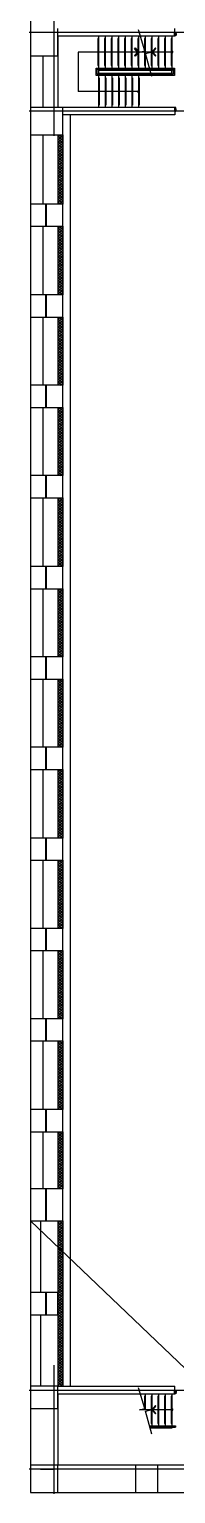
# Model space of a CAD drawing. Header units: millimetres. Extents: x 0 to 356400, y 0 to 68257.
# Drawn here: x 109162 to 109399, y 2700 to 5073 of the extents above; entities that cross this region are included whole.
import ezdxf

# ---------------------------------------------------------------- set-up
doc = ezdxf.new("R2010")
doc.units = ezdxf.units.MM
doc.header["$LTSCALE"] = 75
doc.layers.add('8', color=8, linetype='Continuous')

# ---------------------------------------------------------------- blocks, each defined once
blk = doc.blocks.new('G$C7369CDF7')
at = {"layer": '8'}
for p, q in [((105630, 50), (116630, 11558)), ((57480, 0), (57480, 10300)), ((60680, 10300), (60680, 0)), ((112480, 0), (112480, 10300)), ((115680, 10300), (115680, 0)), ((116630, 5200), (116630, 8550)), ((115530, 7100), (115530, 1150)), ((57630, 5890), (57330, 5890)), ((57490, 5900), (57490, 5880)), ((57620, 5900), (57490, 5900)), ((57620, 5890), (57490, 5890)), ((57620, 5880), (57490, 5880)), ((57510, 5900), (57510, 5880)), ((57600, 5900), (57600, 5880)), ((57620, 5900), (57620, 5880)), ((57630, 1150), (57630, 5890)), ((57630, 5770), (58930, 5770)), ((57630, 5500), (58930, 5500)), ((57730, 5770), (57730, 5740)), ((57730, 5740), (58830, 5740)), ((57730, 5500), (57730, 5470)), ((57730, 5470), (58830, 5470)), ((58280, 5770), (58280, 4960)), ((58830, 5740), (58830, 5770)), ((58830, 5470), (58830, 5500)), ((58930, 5870), (59230, 5870)), ((58930, 2700), (58930, 5870)), ((58980, 5820), (59180, 5820)), ((58980, 2750), (58980, 5820)), ((58980, 5770), (59030, 5770)), ((58980, 5500), (59030, 5500)), ((59130, 5770), (59030, 5770)), ((59030, 5770), (59030, 2800)), ((59130, 2800), (59130, 5770)), ((59180, 5820), (59180, 2750)), ((59230, 5870), (59230, 2700)), ((60530, 5890), (60530, 1150)), ((60530, 5890), (60830, 5890)), ((60540, 5900), (60540, 5880)), ((60540, 5900), (60670, 5900)), ((60540, 5890), (60670, 5890)), ((60540, 5880), (60670, 5880)), ((60560, 5900), (60560, 5880)), ((60650, 5900), (60650, 5880)), ((60670, 5900), (60670, 5880)), ((60830, 5890), (60830, 1350)), ((112330, 1150), (112330, 5890)), ((112630, 5890), (112330, 5890)), ((112490, 5900), (112490, 5880)), ((112620, 5900), (112490, 5900)), ((112620, 5890), (112490, 5890)), ((112620, 5880), (112490, 5880)), ((112510, 5900), (112510, 5880)), ((112600, 5900), (112600, 5880)), ((112620, 5900), (112620, 5880)), ((112630, 1150), (112630, 5890)), ((112630, 5770), (113930, 5770)), ((112630, 5500), (113930, 5500)), ((112730, 5770), (112730, 5740)), ((112730, 5740), (113830, 5740)), ((112730, 5500), (112730, 5470)), ((112730, 5470), (113830, 5470)), ((113280, 5770), (113280, 4960)), ((113830, 5740), (113830, 5770)), ((113830, 5470), (113830, 5500)), ((113930, 4866), (113930, 5920)), ((113930, 5920), (113980, 5920)), ((113980, 4880), (113980, 5920)), ((113980, 5770), (114030, 5770)), ((113980, 5500), (114030, 5500)), ((114030, 5770), (114030, 4894)), ((57630, 5230), (58930, 5230)), ((57630, 4960), (58930, 4960)), ((57730, 5230), (57730, 5200)), ((57730, 5200), (58830, 5200)), ((57730, 4960), (57730, 4930)), ((57730, 4930), (58830, 4930)), ((58134, 5127), (58112, 5102)), ((58112, 5102), (58280, 4960)), ((58280, 5004), (58134, 5127)), ((58426, 5127), (58280, 5004)), ((58280, 4960), (58448, 5102)), ((58334, 4702), (58280, 4919)), ((58280, 4919), (58280, 4461)), ((59273, 4960), (58334, 4702)), ((58448, 5102), (58426, 5127)), ((58830, 5200), (58830, 5230)), ((58830, 4930), (58830, 4960)), ((58980, 5230), (59030, 5230)), ((58980, 4960), (59030, 4960)), ((112630, 5230), (113930, 5230)), ((112630, 4960), (113930, 4960)), ((112730, 5230), (112730, 5200)), ((112730, 5200), (113830, 5200)), ((112730, 4960), (112730, 4930)), ((112730, 4930), (113830, 4930)), ((113134, 5127), (113112, 5102)), ((113112, 5102), (113280, 4960)), ((113280, 5004), (113134, 5127)), ((113426, 5127), (113280, 5004)), ((113280, 4960), (113448, 5102)), ((113334, 4702), (113280, 4919)), ((113280, 4919), (113280, 4461)), ((114273, 4960), (113334, 4702)), ((113448, 5102), (113426, 5127)), ((113830, 5200), (113830, 5230)), ((113830, 4930), (113830, 4960)), ((113980, 5230), (114030, 5230)), ((113980, 4960), (114030, 4960)), ((116630, 5200), (115530, 5200)), ((115530, 5200), (115530, 4300)), ((116630, 4300), (116630, 5200)), ((58227, 4675), (57387, 4418)), ((57630, 4690), (58930, 4690)), ((57630, 4420), (58930, 4420)), ((57730, 4690), (57730, 4660)), ((57730, 4660), (58830, 4660)), ((57730, 4420), (57730, 4390)), ((57730, 4390), (58830, 4390)), ((58112, 4278), (58280, 4420)), ((58134, 4253), (58112, 4278)), ((58280, 4376), (58134, 4253)), ((58280, 4461), (58227, 4675)), ((58280, 4420), (58280, 1975)), ((58280, 4420), (58448, 4278)), ((58426, 4253), (58280, 4376)), ((58448, 4278), (58426, 4253)), ((58830, 4660), (58830, 4690)), ((58830, 4390), (58830, 4420)), ((58980, 4690), (59030, 4690)), ((58980, 4420), (59030, 4420)), ((59130, 4420), (59180, 4420)), ((59230, 4420), (60530, 4420)), ((59330, 4420), (59330, 4450)), ((59330, 4450), (60430, 4450)), ((59330, 4150), (59330, 4180)), ((59330, 4180), (60430, 4180)), ((59880, 4420), (59880, 1975)), ((60430, 4450), (60430, 4420)), ((60430, 4180), (60430, 4150)), ((113227, 4675), (112387, 4418)), ((112630, 4690), (113280, 4690)), ((112730, 4690), (112730, 4660)), ((112730, 4660), (113280, 4660)), ((113280, 4461), (113227, 4675)), ((115530, 4300), (116630, 4300)), ((116630, 1150), (116630, 4300)), ((57630, 4150), (58930, 4150)), ((57630, 3880), (58930, 3880)), ((57630, 3610), (58930, 3610)), ((57730, 4150), (57730, 4120)), ((57730, 4120), (58830, 4120)), ((57730, 3880), (57730, 3850)), ((57730, 3850), (58830, 3850)), ((57730, 3610), (57730, 3580)), ((57730, 3580), (58830, 3580)), ((58830, 4120), (58830, 4150)), ((58830, 3850), (58830, 3880)), ((58830, 3580), (58830, 3610)), ((58980, 4150), (59030, 4150)), ((58980, 3880), (59030, 3880)), ((58980, 3610), (59030, 3610)), ((59130, 4150), (59180, 4150)), ((59130, 3880), (59180, 3880)), ((59130, 3610), (59180, 3610)), ((59230, 4150), (60530, 4150)), ((59230, 3880), (60530, 3880)), ((59230, 3610), (60530, 3610)), ((59330, 3880), (59330, 3910)), ((59330, 3910), (60430, 3910)), ((59330, 3610), (59330, 3640)), ((59330, 3640), (60430, 3640)), ((60430, 3910), (60430, 3880)), ((60430, 3640), (60430, 3610)), ((57630, 3340), (58930, 3340)), ((57630, 3070), (58930, 3070)), ((57730, 3340), (57730, 3310)), ((57730, 3310), (58830, 3310)), ((57730, 3070), (57730, 3040)), ((57730, 3040), (58830, 3040)), ((58830, 3310), (58830, 3340)), ((58830, 3040), (58830, 3070)), ((58980, 3340), (59030, 3340)), ((58980, 3070), (59030, 3070)), ((59130, 3340), (59180, 3340)), ((59130, 3070), (59180, 3070)), ((59230, 3340), (60530, 3340)), ((59230, 3070), (60530, 3070)), ((59330, 3340), (59330, 3370)), ((59330, 3370), (60430, 3370)), ((59330, 3070), (59330, 3100)), ((59330, 3100), (60430, 3100)), ((60430, 3370), (60430, 3340)), ((60430, 3100), (60430, 3070)), ((57630, 2800), (58930, 2800)), ((57730, 2800), (57730, 2770)), ((57730, 2770), (58830, 2770)), ((58830, 2770), (58830, 2800)), ((59230, 2700), (58930, 2700)), ((58980, 2800), (59030, 2800)), ((59180, 2750), (58980, 2750)), ((59030, 2800), (59130, 2800)), ((59130, 2800), (59180, 2800)), ((59230, 2800), (60530, 2800)), ((59330, 2800), (59330, 2830)), ((59330, 2830), (60430, 2830)), ((60430, 2830), (60430, 2800)), ((58280, 1975), (59880, 1975)), ((60530, 1350), (60530, 50)), ((61630, 1350), (60530, 1350)), ((60830, 1650), (112330, 1650)), ((61630, 1350), (64440, 1350)), ((61630, 50), (61630, 1350)), ((65340, 1350), (64440, 1350)), ((64440, 1350), (64440, 50)), ((65340, 1350), (68120, 1350)), ((65340, 50), (65340, 1350)), ((69020, 1350), (68120, 1350)), ((68120, 1350), (68120, 50)), ((69020, 1350), (71780, 1350)), ((69020, 50), (69020, 1350)), ((72680, 1350), (71780, 1350)), ((71780, 1350), (71780, 50)), ((72680, 1350), (75440, 1350)), ((72680, 50), (72680, 1350)), ((76340, 1350), (75440, 1350)), ((75440, 1350), (75440, 50)), ((76340, 1350), (79120, 1350)), ((76340, 50), (76340, 1350)), ((80020, 1350), (79120, 1350)), ((79120, 1350), (79120, 50)), ((80020, 1350), (82780, 1350)), ((80020, 50), (80020, 1350)), ((83680, 1350), (82780, 1350)), ((82780, 1350), (82780, 50)), ((83680, 1350), (86440, 1350)), ((83680, 50), (83680, 1350)), ((87340, 1350), (86440, 1350)), ((86440, 1350), (86440, 50)), ((87340, 1350), (90120, 1350)), ((87340, 50), (87340, 1350)), ((91020, 1350), (90120, 1350)), ((90120, 1350), (90120, 50)), ((91020, 1350), (93780, 1350)), ((91020, 50), (91020, 1350)), ((94680, 1350), (93780, 1350)), ((93780, 1350), (93780, 50)), ((94680, 1350), (97440, 1350)), ((94680, 50), (94680, 1350)), ((98340, 1350), (97440, 1350)), ((97440, 1350), (97440, 50)), ((98340, 1350), (101120, 1350)), ((98340, 50), (98340, 1350)), ((102020, 1350), (101120, 1350)), ((101120, 1350), (101120, 50)), ((102020, 1350), (104330, 1350)), ((102020, 50), (102020, 1350)), ((105630, 1350), (104330, 1350)), ((104330, 1350), (104330, 50)), ((105630, 1350), (112330, 1350)), ((105630, 50), (105630, 1350)), ((61680, 1000), (56480, 1000)), ((58430, 1150), (57330, 1150)), ((57630, 1150), (60530, 1150)), ((58430, 50), (58430, 1150)), ((61630, 1150), (64440, 1150)), ((64440, 700), (64440, 650)), ((65340, 700), (64440, 700)), ((64440, 650), (65340, 650)), ((65340, 1150), (68120, 1150)), ((65340, 650), (65340, 700)), ((68120, 700), (68120, 650)), ((69020, 700), (68120, 700)), ((68120, 650), (69020, 650)), ((69020, 1150), (71780, 1150)), ((69020, 650), (69020, 700)), ((71780, 700), (71780, 650)), ((72680, 700), (71780, 700)), ((71780, 650), (72680, 650)), ((72680, 1150), (75440, 1150)), ((72680, 650), (72680, 700)), ((75440, 700), (75440, 650)), ((76340, 700), (75440, 700)), ((75440, 650), (76340, 650)), ((76340, 1150), (79120, 1150)), ((76340, 650), (76340, 700)), ((79120, 700), (79120, 650)), ((80020, 700), (79120, 700)), ((79120, 650), (80020, 650)), ((80020, 1150), (82780, 1150)), ((80020, 650), (80020, 700)), ((82780, 700), (82780, 650)), ((83680, 700), (82780, 700)), ((82780, 650), (83680, 650)), ((83680, 1150), (86440, 1150)), ((83680, 650), (83680, 700)), ((86440, 700), (86440, 650)), ((87340, 700), (86440, 700)), ((86440, 650), (87340, 650)), ((87340, 1150), (90120, 1150)), ((87340, 650), (87340, 700)), ((90120, 700), (90120, 650)), ((91020, 700), (90120, 700)), ((90120, 650), (91020, 650)), ((91020, 1150), (93780, 1150)), ((91020, 650), (91020, 700)), ((93780, 700), (93780, 650)), ((94680, 700), (93780, 700)), ((93780, 650), (94680, 650)), ((94680, 1150), (97440, 1150)), ((94680, 650), (94680, 700)), ((97440, 700), (97440, 650)), ((98340, 700), (97440, 700)), ((97440, 650), (98340, 650)), ((98340, 1150), (101120, 1150)), ((98340, 650), (98340, 700)), ((101120, 700), (101120, 650)), ((102020, 700), (101120, 700)), ((101120, 650), (102020, 650)), ((102020, 1150), (104330, 1150)), ((102020, 650), (102020, 700)), ((104330, 700), (104330, 650)), ((105630, 700), (104330, 700)), ((104330, 650), (105630, 650)), ((105630, 1150), (112330, 1150)), ((105630, 650), (105630, 700)), ((109430, 1150), (108530, 1150)), ((108530, 1150), (108530, 50)), ((108530, 700), (108530, 650)), ((109430, 700), (108530, 700)), ((108530, 650), (109430, 650)), ((109430, 50), (109430, 1150)), ((109430, 650), (109430, 700)), ((116680, 1000), (111480, 1000)), ((113230, 1150), (112330, 1150)), ((112330, 1150), (112330, 50)), ((112480, 450), (112480, 1000)), ((112630, 1150), (115530, 1150)), ((113230, 50), (113230, 1150)), ((116630, 1150), (115530, 1150)), ((115530, 1150), (115530, 50)), ((115680, 450), (115680, 1000)), ((116630, 50), (116630, 1150)), ((16830, 50), (105630, 50)), ((57330, 50), (58430, 50)), ((58430, 550), (60530, 550)), ((58430, 50), (60530, 50)), ((60530, 50), (61630, 50)), ((61630, 550), (64440, 550)), ((61630, 50), (64440, 50)), ((64440, 50), (65340, 50)), ((65340, 550), (68120, 550)), ((65340, 50), (68120, 50)), ((68120, 50), (69020, 50)), ((69020, 550), (71780, 550)), ((69020, 50), (71780, 50)), ((71780, 50), (72680, 50)), ((72680, 550), (75440, 550)), ((72680, 50), (75440, 50)), ((75440, 50), (76340, 50)), ((76340, 550), (79120, 550)), ((76340, 50), (79120, 50)), ((79120, 50), (80020, 50)), ((80020, 550), (82780, 550)), ((80020, 50), (82780, 50)), ((82780, 50), (83680, 50)), ((83680, 550), (86440, 550)), ((83680, 50), (86440, 50)), ((86440, 50), (87340, 50)), ((87340, 550), (90120, 550)), ((87340, 50), (90120, 50)), ((90120, 50), (91020, 50)), ((91020, 550), (93780, 550)), ((91020, 50), (93780, 50)), ((93780, 50), (94680, 50)), ((94680, 550), (97440, 550)), ((94680, 50), (97440, 50)), ((97440, 50), (98340, 50)), ((98340, 550), (101120, 550)), ((98340, 50), (101120, 50)), ((101120, 50), (102020, 50)), ((102020, 550), (104330, 550)), ((102020, 50), (104330, 50)), ((104330, 50), (105630, 50)), ((105630, 450), (108530, 450)), ((105630, 50), (108530, 50)), ((108530, 50), (109430, 50)), ((109430, 450), (112330, 450)), ((109430, 50), (112330, 50)), ((112330, 50), (113230, 50)), ((113230, 50), (115530, 50)), ((115530, 50), (116630, 50))]:
    blk.add_line(p, q, dxfattribs=at)
at = {"layer": '8', "transparency": 33554687}
for p, q in [((61630, 1314), (61666, 1350)), ((61630, 1208), (61772, 1350)), ((61740, 1150), (61630, 1260)), ((61846, 1150), (61646, 1350)), ((61678, 1150), (61878, 1350)), ((61952, 1150), (61752, 1350)), ((61784, 1150), (61984, 1350)), ((62058, 1150), (61858, 1350)), ((61890, 1150), (62090, 1350)), ((62164, 1150), (61964, 1350)), ((61996, 1150), (62196, 1350)), ((62271, 1150), (62071, 1350)), ((62102, 1150), (62302, 1350)), ((62377, 1150), (62177, 1350)), ((62209, 1150), (62409, 1350)), ((62483, 1150), (62283, 1350)), ((62315, 1150), (62515, 1350)), ((62589, 1150), (62389, 1350)), ((62421, 1150), (62621, 1350)), ((62695, 1150), (62495, 1350)), ((62527, 1150), (62727, 1350)), ((62801, 1150), (62601, 1350)), ((62633, 1150), (62833, 1350)), ((62907, 1150), (62707, 1350)), ((62739, 1150), (62939, 1350)), ((63013, 1150), (62813, 1350)), ((62845, 1150), (63045, 1350)), ((63119, 1150), (62919, 1350)), ((62951, 1150), (63151, 1350)), ((63225, 1150), (63025, 1350)), ((63057, 1150), (63257, 1350)), ((63331, 1150), (63131, 1350)), ((63163, 1150), (63363, 1350)), ((63437, 1150), (63237, 1350)), ((63269, 1150), (63469, 1350)), ((63543, 1150), (63343, 1350)), ((63375, 1150), (63575, 1350)), ((63649, 1150), (63449, 1350)), ((63481, 1150), (63681, 1350)), ((63755, 1150), (63555, 1350)), ((63587, 1150), (63787, 1350)), ((63862, 1150), (63662, 1350)), ((63693, 1150), (63893, 1350)), ((63968, 1150), (63768, 1350)), ((63800, 1150), (64000, 1350)), ((64074, 1150), (63874, 1350)), ((63906, 1150), (64106, 1350)), ((64180, 1150), (63980, 1350)), ((64012, 1150), (64212, 1350)), ((64286, 1150), (64086, 1350)), ((64118, 1150), (64318, 1350)), ((64392, 1150), (64192, 1350)), ((64224, 1150), (64424, 1350)), ((64440, 1208), (64298, 1350)), ((64330, 1150), (64440, 1260)), ((64440, 1314), (64404, 1350)), ((65340, 1314), (65376, 1350)), ((65340, 1208), (65482, 1350)), ((65450, 1150), (65340, 1260)), ((65556, 1150), (65356, 1350)), ((65388, 1150), (65588, 1350)), ((65662, 1150), (65462, 1350)), ((65494, 1150), (65694, 1350)), ((65768, 1150), (65568, 1350)), ((65600, 1150), (65800, 1350)), ((65874, 1150), (65674, 1350)), ((65706, 1150), (65906, 1350)), ((65981, 1150), (65781, 1350)), ((65812, 1150), (66012, 1350)), ((66087, 1150), (65887, 1350)), ((65919, 1150), (66119, 1350)), ((66193, 1150), (65993, 1350)), ((66025, 1150), (66225, 1350)), ((66299, 1150), (66099, 1350)), ((66131, 1150), (66331, 1350)), ((66405, 1150), (66205, 1350)), ((66237, 1150), (66437, 1350)), ((66511, 1150), (66311, 1350)), ((66343, 1150), (66543, 1350)), ((66617, 1150), (66417, 1350)), ((66449, 1150), (66649, 1350)), ((66723, 1150), (66523, 1350)), ((66555, 1150), (66755, 1350)), ((66829, 1150), (66629, 1350)), ((66661, 1150), (66861, 1350)), ((66935, 1150), (66735, 1350)), ((66767, 1150), (66967, 1350)), ((67041, 1150), (66841, 1350)), ((66873, 1150), (67073, 1350)), ((67147, 1150), (66947, 1350)), ((66979, 1150), (67179, 1350)), ((67253, 1150), (67053, 1350)), ((67085, 1150), (67285, 1350)), ((67359, 1150), (67159, 1350)), ((67191, 1150), (67391, 1350)), ((67465, 1150), (67265, 1350)), ((67297, 1150), (67497, 1350)), ((67572, 1150), (67372, 1350)), ((67403, 1150), (67603, 1350)), ((67678, 1150), (67478, 1350)), ((67510, 1150), (67710, 1350)), ((67784, 1150), (67584, 1350)), ((67616, 1150), (67816, 1350)), ((67890, 1150), (67690, 1350)), ((67722, 1150), (67922, 1350)), ((67996, 1150), (67796, 1350)), ((67828, 1150), (68028, 1350)), ((68102, 1150), (67902, 1350)), ((67934, 1150), (68120, 1337)), ((68120, 1238), (68008, 1350)), ((68040, 1150), (68120, 1230)), ((68120, 1344), (68114, 1350)), ((69020, 1314), (69056, 1350)), ((69020, 1208), (69162, 1350)), ((69130, 1150), (69020, 1260)), ((69236, 1150), (69036, 1350)), ((69068, 1150), (69268, 1350)), ((69342, 1150), (69142, 1350)), ((69174, 1150), (69374, 1350)), ((69448, 1150), (69248, 1350)), ((69280, 1150), (69480, 1350)), ((69554, 1150), (69354, 1350)), ((69386, 1150), (69586, 1350)), ((69661, 1150), (69461, 1350)), ((69492, 1150), (69692, 1350)), ((69767, 1150), (69567, 1350)), ((69599, 1150), (69799, 1350)), ((69873, 1150), (69673, 1350)), ((69705, 1150), (69905, 1350)), ((69979, 1150), (69779, 1350)), ((69811, 1150), (70011, 1350)), ((70085, 1150), (69885, 1350)), ((69917, 1150), (70117, 1350)), ((70191, 1150), (69991, 1350)), ((70023, 1150), (70223, 1350)), ((70297, 1150), (70097, 1350)), ((70129, 1150), (70329, 1350)), ((70403, 1150), (70203, 1350)), ((70235, 1150), (70435, 1350)), ((70509, 1150), (70309, 1350)), ((70341, 1150), (70541, 1350)), ((70615, 1150), (70415, 1350)), ((70447, 1150), (70647, 1350)), ((70721, 1150), (70521, 1350)), ((70553, 1150), (70753, 1350)), ((70827, 1150), (70627, 1350)), ((70659, 1150), (70859, 1350)), ((70933, 1150), (70733, 1350)), ((70765, 1150), (70965, 1350)), ((71039, 1150), (70839, 1350)), ((70871, 1150), (71071, 1350)), ((71145, 1150), (70945, 1350)), ((70977, 1150), (71177, 1350)), ((71252, 1150), (71052, 1350)), ((71083, 1150), (71283, 1350)), ((71358, 1150), (71158, 1350)), ((71190, 1150), (71390, 1350)), ((71464, 1150), (71264, 1350)), ((71296, 1150), (71496, 1350)), ((71570, 1150), (71370, 1350)), ((71402, 1150), (71602, 1350)), ((71676, 1150), (71476, 1350)), ((71508, 1150), (71708, 1350)), ((71780, 1152), (71582, 1350)), ((71614, 1150), (71780, 1317)), ((71780, 1258), (71688, 1350)), ((71720, 1150), (71780, 1210)), ((72680, 1314), (72716, 1350)), ((72680, 1208), (72822, 1350)), ((72790, 1150), (72680, 1260)), ((72896, 1150), (72696, 1350)), ((72728, 1150), (72928, 1350)), ((73002, 1150), (72802, 1350)), ((72834, 1150), (73034, 1350)), ((73108, 1150), (72908, 1350)), ((72940, 1150), (73140, 1350)), ((73214, 1150), (73014, 1350)), ((73046, 1150), (73246, 1350)), ((73321, 1150), (73121, 1350)), ((73152, 1150), (73352, 1350)), ((73427, 1150), (73227, 1350)), ((73259, 1150), (73459, 1350)), ((73533, 1150), (73333, 1350)), ((73365, 1150), (73565, 1350)), ((73639, 1150), (73439, 1350)), ((73471, 1150), (73671, 1350)), ((73745, 1150), (73545, 1350)), ((73577, 1150), (73777, 1350)), ((73851, 1150), (73651, 1350)), ((73683, 1150), (73883, 1350)), ((73957, 1150), (73757, 1350)), ((73789, 1150), (73989, 1350)), ((74063, 1150), (73863, 1350)), ((73895, 1150), (74095, 1350)), ((74169, 1150), (73969, 1350)), ((74001, 1150), (74201, 1350)), ((74275, 1150), (74075, 1350)), ((74107, 1150), (74307, 1350)), ((74381, 1150), (74181, 1350)), ((74213, 1150), (74413, 1350)), ((74487, 1150), (74287, 1350)), ((74319, 1150), (74519, 1350)), ((74593, 1150), (74393, 1350)), ((74425, 1150), (74625, 1350)), ((74699, 1150), (74499, 1350)), ((74531, 1150), (74731, 1350)), ((74805, 1150), (74605, 1350)), ((74637, 1150), (74837, 1350)), ((74912, 1150), (74712, 1350)), ((74743, 1150), (74943, 1350)), ((75018, 1150), (74818, 1350)), ((74850, 1150), (75050, 1350)), ((75124, 1150), (74924, 1350)), ((74956, 1150), (75156, 1350)), ((75230, 1150), (75030, 1350)), ((75062, 1150), (75262, 1350)), ((75336, 1150), (75136, 1350)), ((75168, 1150), (75368, 1350)), ((75440, 1152), (75242, 1350)), ((75274, 1150), (75440, 1317)), ((75440, 1258), (75348, 1350)), ((75380, 1150), (75440, 1210)), ((76340, 1314), (76376, 1350)), ((76340, 1208), (76482, 1350)), ((76450, 1150), (76340, 1260)), ((76556, 1150), (76356, 1350)), ((76388, 1150), (76588, 1350)), ((76662, 1150), (76462, 1350)), ((76494, 1150), (76694, 1350)), ((76768, 1150), (76568, 1350)), ((76600, 1150), (76800, 1350)), ((76874, 1150), (76674, 1350)), ((76706, 1150), (76906, 1350)), ((76981, 1150), (76781, 1350)), ((76812, 1150), (77012, 1350)), ((77087, 1150), (76887, 1350)), ((76919, 1150), (77119, 1350)), ((77193, 1150), (76993, 1350)), ((77025, 1150), (77225, 1350)), ((77299, 1150), (77099, 1350)), ((77131, 1150), (77331, 1350)), ((77405, 1150), (77205, 1350)), ((77237, 1150), (77437, 1350)), ((77511, 1150), (77311, 1350)), ((77343, 1150), (77543, 1350)), ((77617, 1150), (77417, 1350)), ((77449, 1150), (77649, 1350)), ((77723, 1150), (77523, 1350)), ((77555, 1150), (77755, 1350)), ((77829, 1150), (77629, 1350)), ((77661, 1150), (77861, 1350)), ((77935, 1150), (77735, 1350)), ((77767, 1150), (77967, 1350)), ((78041, 1150), (77841, 1350)), ((77873, 1150), (78073, 1350)), ((78147, 1150), (77947, 1350)), ((77979, 1150), (78179, 1350)), ((78253, 1150), (78053, 1350)), ((78085, 1150), (78285, 1350)), ((78359, 1150), (78159, 1350)), ((78191, 1150), (78391, 1350)), ((78465, 1150), (78265, 1350)), ((78297, 1150), (78497, 1350)), ((78572, 1150), (78372, 1350)), ((78403, 1150), (78603, 1350)), ((78678, 1150), (78478, 1350)), ((78510, 1150), (78710, 1350)), ((78784, 1150), (78584, 1350)), ((78616, 1150), (78816, 1350)), ((78890, 1150), (78690, 1350)), ((78722, 1150), (78922, 1350)), ((78996, 1150), (78796, 1350)), ((78828, 1150), (79028, 1350)), ((79102, 1150), (78902, 1350)), ((78934, 1150), (79120, 1337)), ((79120, 1238), (79008, 1350)), ((79040, 1150), (79120, 1230)), ((79120, 1344), (79114, 1350)), ((80020, 1314), (80056, 1350)), ((80020, 1208), (80162, 1350)), ((80130, 1150), (80020, 1260)), ((80236, 1150), (80036, 1350)), ((80068, 1150), (80268, 1350)), ((80342, 1150), (80142, 1350)), ((80174, 1150), (80374, 1350)), ((80448, 1150), (80248, 1350)), ((80280, 1150), (80480, 1350)), ((80554, 1150), (80354, 1350)), ((80386, 1150), (80586, 1350)), ((80661, 1150), (80461, 1350)), ((80492, 1150), (80692, 1350)), ((80767, 1150), (80567, 1350)), ((80599, 1150), (80799, 1350)), ((80873, 1150), (80673, 1350)), ((80705, 1150), (80905, 1350)), ((80979, 1150), (80779, 1350)), ((80811, 1150), (81011, 1350)), ((81085, 1150), (80885, 1350)), ((80917, 1150), (81117, 1350)), ((81191, 1150), (80991, 1350)), ((81023, 1150), (81223, 1350)), ((81297, 1150), (81097, 1350)), ((81129, 1150), (81329, 1350)), ((81403, 1150), (81203, 1350)), ((81235, 1150), (81435, 1350)), ((81509, 1150), (81309, 1350)), ((81341, 1150), (81541, 1350)), ((81615, 1150), (81415, 1350)), ((81447, 1150), (81647, 1350)), ((81721, 1150), (81521, 1350)), ((81553, 1150), (81753, 1350)), ((81827, 1150), (81627, 1350)), ((81659, 1150), (81859, 1350)), ((81933, 1150), (81733, 1350)), ((81765, 1150), (81965, 1350)), ((82039, 1150), (81839, 1350)), ((81871, 1150), (82071, 1350)), ((82145, 1150), (81945, 1350)), ((81977, 1150), (82177, 1350)), ((82252, 1150), (82052, 1350)), ((82083, 1150), (82283, 1350)), ((82358, 1150), (82158, 1350)), ((82190, 1150), (82390, 1350)), ((82464, 1150), (82264, 1350)), ((82296, 1150), (82496, 1350)), ((82570, 1150), (82370, 1350)), ((82402, 1150), (82602, 1350)), ((82676, 1150), (82476, 1350)), ((82508, 1150), (82708, 1350)), ((82780, 1152), (82582, 1350)), ((82614, 1150), (82780, 1317)), ((82780, 1258), (82688, 1350)), ((82720, 1150), (82780, 1210)), ((83680, 1314), (83716, 1350)), ((83680, 1208), (83822, 1350)), ((83790, 1150), (83680, 1260)), ((83896, 1150), (83696, 1350)), ((83728, 1150), (83928, 1350)), ((84002, 1150), (83802, 1350)), ((83834, 1150), (84034, 1350)), ((84108, 1150), (83908, 1350)), ((83940, 1150), (84140, 1350)), ((84214, 1150), (84014, 1350)), ((84046, 1150), (84246, 1350)), ((84321, 1150), (84121, 1350)), ((84152, 1150), (84352, 1350)), ((84427, 1150), (84227, 1350)), ((84259, 1150), (84459, 1350)), ((84533, 1150), (84333, 1350)), ((84365, 1150), (84565, 1350)), ((84639, 1150), (84439, 1350)), ((84471, 1150), (84671, 1350)), ((84745, 1150), (84545, 1350)), ((84577, 1150), (84777, 1350)), ((84851, 1150), (84651, 1350)), ((84683, 1150), (84883, 1350)), ((84957, 1150), (84757, 1350)), ((84789, 1150), (84989, 1350)), ((85063, 1150), (84863, 1350)), ((84895, 1150), (85095, 1350)), ((85169, 1150), (84969, 1350)), ((85001, 1150), (85201, 1350)), ((85275, 1150), (85075, 1350)), ((85107, 1150), (85307, 1350)), ((85381, 1150), (85181, 1350)), ((85213, 1150), (85413, 1350)), ((85487, 1150), (85287, 1350)), ((85319, 1150), (85519, 1350)), ((85593, 1150), (85393, 1350)), ((85425, 1150), (85625, 1350)), ((85699, 1150), (85499, 1350)), ((85531, 1150), (85731, 1350)), ((85805, 1150), (85605, 1350)), ((85637, 1150), (85837, 1350)), ((85912, 1150), (85712, 1350)), ((85743, 1150), (85943, 1350)), ((86018, 1150), (85818, 1350)), ((85850, 1150), (86050, 1350)), ((86124, 1150), (85924, 1350)), ((85956, 1150), (86156, 1350)), ((86230, 1150), (86030, 1350)), ((86062, 1150), (86262, 1350)), ((86336, 1150), (86136, 1350)), ((86168, 1150), (86368, 1350)), ((86440, 1152), (86242, 1350)), ((86274, 1150), (86440, 1317)), ((86440, 1258), (86348, 1350)), ((86380, 1150), (86440, 1210)), ((87340, 1314), (87376, 1350)), ((87340, 1208), (87482, 1350)), ((87450, 1150), (87340, 1260)), ((87556, 1150), (87356, 1350)), ((87388, 1150), (87588, 1350)), ((87662, 1150), (87462, 1350)), ((87494, 1150), (87694, 1350)), ((87768, 1150), (87568, 1350)), ((87600, 1150), (87800, 1350)), ((87874, 1150), (87674, 1350)), ((87706, 1150), (87906, 1350)), ((87981, 1150), (87781, 1350)), ((87812, 1150), (88012, 1350)), ((88087, 1150), (87887, 1350)), ((87919, 1150), (88119, 1350)), ((88193, 1150), (87993, 1350)), ((88025, 1150), (88225, 1350)), ((88299, 1150), (88099, 1350)), ((88131, 1150), (88331, 1350)), ((88405, 1150), (88205, 1350)), ((88237, 1150), (88437, 1350)), ((88511, 1150), (88311, 1350)), ((88343, 1150), (88543, 1350)), ((88617, 1150), (88417, 1350)), ((88449, 1150), (88649, 1350)), ((88723, 1150), (88523, 1350)), ((88555, 1150), (88755, 1350)), ((88829, 1150), (88629, 1350)), ((88661, 1150), (88861, 1350)), ((88935, 1150), (88735, 1350)), ((88767, 1150), (88967, 1350)), ((89041, 1150), (88841, 1350)), ((88873, 1150), (89073, 1350)), ((89147, 1150), (88947, 1350)), ((88979, 1150), (89179, 1350)), ((89253, 1150), (89053, 1350)), ((89085, 1150), (89285, 1350)), ((89359, 1150), (89159, 1350)), ((89191, 1150), (89391, 1350)), ((89465, 1150), (89265, 1350)), ((89297, 1150), (89497, 1350)), ((89572, 1150), (89372, 1350)), ((89403, 1150), (89603, 1350)), ((89678, 1150), (89478, 1350)), ((89510, 1150), (89710, 1350)), ((89784, 1150), (89584, 1350)), ((89616, 1150), (89816, 1350)), ((89890, 1150), (89690, 1350)), ((89722, 1150), (89922, 1350)), ((89996, 1150), (89796, 1350)), ((89828, 1150), (90028, 1350)), ((90102, 1150), (89902, 1350)), ((89934, 1150), (90120, 1337)), ((90120, 1238), (90008, 1350)), ((90040, 1150), (90120, 1230)), ((90120, 1344), (90114, 1350)), ((91020, 1314), (91056, 1350)), ((91020, 1208), (91162, 1350)), ((91130, 1150), (91020, 1260)), ((91236, 1150), (91036, 1350)), ((91068, 1150), (91268, 1350)), ((91342, 1150), (91142, 1350)), ((91174, 1150), (91374, 1350)), ((91448, 1150), (91248, 1350)), ((91280, 1150), (91480, 1350)), ((91554, 1150), (91354, 1350)), ((91386, 1150), (91586, 1350)), ((91661, 1150), (91461, 1350)), ((91492, 1150), (91692, 1350)), ((91767, 1150), (91567, 1350)), ((91599, 1150), (91799, 1350)), ((91873, 1150), (91673, 1350)), ((91705, 1150), (91905, 1350)), ((91979, 1150), (91779, 1350)), ((91811, 1150), (92011, 1350)), ((92085, 1150), (91885, 1350)), ((91917, 1150), (92117, 1350)), ((92191, 1150), (91991, 1350)), ((92023, 1150), (92223, 1350)), ((92297, 1150), (92097, 1350)), ((92129, 1150), (92329, 1350)), ((92403, 1150), (92203, 1350)), ((92235, 1150), (92435, 1350)), ((92509, 1150), (92309, 1350)), ((92341, 1150), (92541, 1350)), ((92615, 1150), (92415, 1350)), ((92447, 1150), (92647, 1350)), ((92721, 1150), (92521, 1350)), ((92553, 1150), (92753, 1350)), ((92827, 1150), (92627, 1350)), ((92659, 1150), (92859, 1350)), ((92933, 1150), (92733, 1350)), ((92765, 1150), (92965, 1350)), ((93039, 1150), (92839, 1350)), ((92871, 1150), (93071, 1350)), ((93145, 1150), (92945, 1350)), ((92977, 1150), (93177, 1350)), ((93252, 1150), (93052, 1350)), ((93083, 1150), (93283, 1350)), ((93358, 1150), (93158, 1350)), ((93190, 1150), (93390, 1350)), ((93464, 1150), (93264, 1350)), ((93296, 1150), (93496, 1350)), ((93570, 1150), (93370, 1350)), ((93402, 1150), (93602, 1350)), ((93676, 1150), (93476, 1350)), ((93508, 1150), (93708, 1350)), ((93780, 1152), (93582, 1350)), ((93614, 1150), (93780, 1317)), ((93780, 1258), (93688, 1350)), ((93720, 1150), (93780, 1210)), ((94680, 1314), (94716, 1350)), ((94680, 1208), (94822, 1350)), ((94790, 1150), (94680, 1260)), ((94896, 1150), (94696, 1350)), ((94728, 1150), (94928, 1350)), ((95002, 1150), (94802, 1350)), ((94834, 1150), (95034, 1350)), ((95108, 1150), (94908, 1350)), ((94940, 1150), (95140, 1350)), ((95214, 1150), (95014, 1350)), ((95046, 1150), (95246, 1350)), ((95321, 1150), (95121, 1350)), ((95152, 1150), (95352, 1350)), ((95427, 1150), (95227, 1350)), ((95259, 1150), (95459, 1350)), ((95533, 1150), (95333, 1350)), ((95365, 1150), (95565, 1350)), ((95639, 1150), (95439, 1350)), ((95471, 1150), (95671, 1350)), ((95745, 1150), (95545, 1350)), ((95577, 1150), (95777, 1350)), ((95851, 1150), (95651, 1350)), ((95683, 1150), (95883, 1350)), ((95957, 1150), (95757, 1350)), ((95789, 1150), (95989, 1350)), ((96063, 1150), (95863, 1350)), ((95895, 1150), (96095, 1350)), ((96169, 1150), (95969, 1350)), ((96001, 1150), (96201, 1350)), ((96275, 1150), (96075, 1350)), ((96107, 1150), (96307, 1350)), ((96381, 1150), (96181, 1350)), ((96213, 1150), (96413, 1350)), ((96487, 1150), (96287, 1350)), ((96319, 1150), (96519, 1350)), ((96593, 1150), (96393, 1350)), ((96425, 1150), (96625, 1350)), ((96699, 1150), (96499, 1350)), ((96531, 1150), (96731, 1350)), ((96805, 1150), (96605, 1350)), ((96637, 1150), (96837, 1350)), ((96912, 1150), (96712, 1350)), ((96743, 1150), (96943, 1350)), ((97018, 1150), (96818, 1350)), ((96850, 1150), (97050, 1350)), ((97124, 1150), (96924, 1350)), ((96956, 1150), (97156, 1350)), ((97230, 1150), (97030, 1350)), ((97062, 1150), (97262, 1350)), ((97336, 1150), (97136, 1350)), ((97168, 1150), (97368, 1350)), ((97440, 1152), (97242, 1350)), ((97274, 1150), (97440, 1317)), ((97440, 1258), (97348, 1350)), ((97380, 1150), (97440, 1210)), ((98340, 1314), (98376, 1350)), ((98340, 1208), (98482, 1350)), ((98450, 1150), (98340, 1260)), ((98556, 1150), (98356, 1350)), ((98388, 1150), (98588, 1350)), ((98662, 1150), (98462, 1350)), ((98494, 1150), (98694, 1350)), ((98768, 1150), (98568, 1350)), ((98600, 1150), (98800, 1350)), ((98874, 1150), (98674, 1350)), ((98706, 1150), (98906, 1350)), ((98981, 1150), (98781, 1350)), ((98812, 1150), (99012, 1350)), ((99087, 1150), (98887, 1350)), ((98919, 1150), (99119, 1350)), ((99193, 1150), (98993, 1350)), ((99025, 1150), (99225, 1350)), ((99299, 1150), (99099, 1350)), ((99131, 1150), (99331, 1350)), ((99405, 1150), (99205, 1350)), ((99237, 1150), (99437, 1350)), ((99511, 1150), (99311, 1350)), ((99343, 1150), (99543, 1350)), ((99617, 1150), (99417, 1350)), ((99449, 1150), (99649, 1350)), ((99723, 1150), (99523, 1350)), ((99555, 1150), (99755, 1350)), ((99829, 1150), (99629, 1350)), ((99661, 1150), (99861, 1350)), ((99935, 1150), (99735, 1350)), ((99767, 1150), (99967, 1350)), ((100041, 1150), (99841, 1350)), ((99873, 1150), (100073, 1350)), ((100147, 1150), (99947, 1350)), ((99979, 1150), (100179, 1350)), ((100253, 1150), (100053, 1350)), ((100085, 1150), (100285, 1350)), ((100359, 1150), (100159, 1350)), ((100191, 1150), (100391, 1350)), ((100465, 1150), (100265, 1350)), ((100297, 1150), (100497, 1350)), ((100572, 1150), (100372, 1350)), ((100403, 1150), (100603, 1350)), ((100678, 1150), (100478, 1350)), ((100510, 1150), (100710, 1350)), ((100784, 1150), (100584, 1350)), ((100616, 1150), (100816, 1350)), ((100890, 1150), (100690, 1350)), ((100722, 1150), (100922, 1350)), ((100996, 1150), (100796, 1350)), ((100828, 1150), (101028, 1350)), ((101102, 1150), (100902, 1350)), ((100934, 1150), (101120, 1337)), ((101120, 1238), (101008, 1350)), ((101040, 1150), (101120, 1230)), ((101120, 1344), (101114, 1350)), ((102020, 1314), (102056, 1350)), ((102020, 1208), (102162, 1350)), ((102130, 1150), (102020, 1260)), ((102236, 1150), (102036, 1350)), ((102068, 1150), (102268, 1350)), ((102342, 1150), (102142, 1350)), ((102174, 1150), (102374, 1350)), ((102448, 1150), (102248, 1350)), ((102280, 1150), (102480, 1350)), ((102554, 1150), (102354, 1350)), ((102386, 1150), (102586, 1350)), ((102661, 1150), (102461, 1350)), ((102492, 1150), (102692, 1350)), ((102767, 1150), (102567, 1350)), ((102599, 1150), (102799, 1350)), ((102873, 1150), (102673, 1350)), ((102705, 1150), (102905, 1350)), ((102979, 1150), (102779, 1350)), ((102811, 1150), (103011, 1350)), ((103085, 1150), (102885, 1350)), ((102917, 1150), (103117, 1350)), ((103191, 1150), (102991, 1350)), ((103023, 1150), (103223, 1350)), ((103297, 1150), (103097, 1350)), ((103129, 1150), (103329, 1350)), ((103403, 1150), (103203, 1350)), ((103235, 1150), (103435, 1350)), ((103509, 1150), (103309, 1350)), ((103341, 1150), (103541, 1350)), ((103615, 1150), (103415, 1350)), ((103447, 1150), (103647, 1350)), ((103721, 1150), (103521, 1350)), ((103553, 1150), (103753, 1350)), ((103827, 1150), (103627, 1350)), ((103659, 1150), (103859, 1350)), ((103933, 1150), (103733, 1350)), ((103765, 1150), (103965, 1350)), ((104039, 1150), (103839, 1350)), ((103871, 1150), (104071, 1350)), ((104145, 1150), (103945, 1350)), ((103977, 1150), (104177, 1350)), ((104252, 1150), (104052, 1350)), ((104083, 1150), (104283, 1350)), ((104330, 1177), (104158, 1350)), ((104190, 1150), (104330, 1291)), ((104330, 1283), (104264, 1350)), ((105630, 1314), (105666, 1350)), ((105630, 1208), (105772, 1350)), ((105740, 1150), (105630, 1260)), ((105846, 1150), (105646, 1350)), ((105678, 1150), (105878, 1350)), ((105952, 1150), (105752, 1350)), ((105784, 1150), (105984, 1350)), ((106058, 1150), (105858, 1350)), ((105890, 1150), (106090, 1350)), ((106164, 1150), (105964, 1350)), ((105996, 1150), (106196, 1350)), ((106271, 1150), (106071, 1350)), ((106102, 1150), (106302, 1350)), ((106377, 1150), (106177, 1350)), ((106209, 1150), (106409, 1350)), ((106483, 1150), (106283, 1350)), ((106315, 1150), (106515, 1350)), ((106589, 1150), (106389, 1350)), ((106421, 1150), (106621, 1350)), ((106695, 1150), (106495, 1350)), ((106527, 1150), (106727, 1350)), ((106801, 1150), (106601, 1350)), ((106633, 1150), (106833, 1350)), ((106907, 1150), (106707, 1350)), ((106739, 1150), (106939, 1350)), ((107013, 1150), (106813, 1350)), ((106845, 1150), (107045, 1350)), ((107119, 1150), (106919, 1350)), ((106951, 1150), (107151, 1350)), ((107225, 1150), (107025, 1350)), ((107057, 1150), (107257, 1350)), ((107331, 1150), (107131, 1350)), ((107163, 1150), (107363, 1350)), ((107437, 1150), (107237, 1350)), ((107269, 1150), (107469, 1350)), ((107543, 1150), (107343, 1350)), ((107375, 1150), (107575, 1350)), ((107649, 1150), (107449, 1350)), ((107481, 1150), (107681, 1350)), ((107755, 1150), (107555, 1350)), ((107587, 1150), (107787, 1350)), ((107862, 1150), (107662, 1350)), ((107693, 1150), (107893, 1350)), ((107968, 1150), (107768, 1350)), ((107800, 1150), (108000, 1350)), ((108074, 1150), (107874, 1350)), ((107906, 1150), (108106, 1350)), ((108180, 1150), (107980, 1350)), ((108012, 1150), (108212, 1350)), ((108286, 1150), (108086, 1350)), ((108118, 1150), (108318, 1350)), ((108392, 1150), (108192, 1350)), ((108224, 1150), (108424, 1350)), ((108498, 1150), (108298, 1350)), ((108330, 1150), (108530, 1350)), ((108604, 1150), (108404, 1350)), ((108436, 1150), (108636, 1350)), ((108710, 1150), (108510, 1350)), ((108542, 1150), (108742, 1350)), ((108816, 1150), (108616, 1350)), ((108648, 1150), (108848, 1350)), ((108922, 1150), (108722, 1350)), ((108754, 1150), (108954, 1350)), ((109028, 1150), (108828, 1350)), ((108860, 1150), (109060, 1350)), ((109134, 1150), (108934, 1350)), ((108966, 1150), (109166, 1350)), ((109240, 1150), (109040, 1350)), ((109072, 1150), (109272, 1350)), ((109346, 1150), (109146, 1350)), ((109178, 1150), (109378, 1350)), ((109453, 1150), (109253, 1350)), ((109284, 1150), (109484, 1350)), ((109559, 1150), (109359, 1350)), ((109390, 1150), (109590, 1350)), ((109665, 1150), (109465, 1350)), ((109497, 1150), (109697, 1350)), ((109771, 1150), (109571, 1350)), ((109603, 1150), (109803, 1350)), ((109877, 1150), (109677, 1350)), ((109709, 1150), (109909, 1350)), ((109983, 1150), (109783, 1350)), ((109815, 1150), (110015, 1350)), ((110089, 1150), (109889, 1350)), ((109921, 1150), (110121, 1350)), ((110195, 1150), (109995, 1350)), ((110027, 1150), (110227, 1350)), ((110301, 1150), (110101, 1350)), ((110133, 1150), (110333, 1350)), ((110407, 1150), (110207, 1350)), ((110239, 1150), (110439, 1350)), ((110513, 1150), (110313, 1350)), ((110345, 1150), (110545, 1350)), ((110619, 1150), (110419, 1350)), ((110451, 1150), (110651, 1350)), ((110725, 1150), (110525, 1350)), ((110557, 1150), (110757, 1350)), ((110831, 1150), (110631, 1350)), ((110663, 1150), (110863, 1350)), ((110937, 1150), (110737, 1350)), ((110769, 1150), (110969, 1350)), ((111043, 1150), (110843, 1350)), ((110875, 1150), (111075, 1350)), ((111150, 1150), (110950, 1350)), ((110981, 1150), (111181, 1350)), ((111256, 1150), (111056, 1350)), ((111088, 1150), (111288, 1350)), ((111362, 1150), (111162, 1350)), ((111194, 1150), (111394, 1350)), ((111468, 1150), (111268, 1350)), ((111300, 1150), (111500, 1350)), ((111574, 1150), (111374, 1350)), ((111406, 1150), (111606, 1350)), ((111680, 1150), (111480, 1350)), ((111512, 1150), (111712, 1350)), ((111786, 1150), (111586, 1350)), ((111618, 1150), (111818, 1350)), ((111892, 1150), (111692, 1350)), ((111724, 1150), (111924, 1350)), ((111998, 1150), (111798, 1350)), ((111830, 1150), (112030, 1350)), ((112104, 1150), (111904, 1350)), ((111936, 1150), (112136, 1350)), ((112210, 1150), (112010, 1350)), ((112042, 1150), (112242, 1350)), ((112316, 1150), (112116, 1350)), ((112148, 1150), (112330, 1332)), ((112330, 1242), (112222, 1350)), ((112254, 1150), (112330, 1226)), ((112330, 1348), (112328, 1350)), ((61634, 1150), (61630, 1154)), ((64436, 1150), (64440, 1154)), ((65344, 1150), (65340, 1154)), ((69024, 1150), (69020, 1154)), ((72684, 1150), (72680, 1154)), ((76344, 1150), (76340, 1154)), ((80024, 1150), (80020, 1154)), ((83684, 1150), (83680, 1154)), ((87344, 1150), (87340, 1154)), ((91024, 1150), (91020, 1154)), ((94684, 1150), (94680, 1154)), ((98344, 1150), (98340, 1154)), ((102024, 1150), (102020, 1154)), ((104296, 1150), (104330, 1185)), ((105634, 1150), (105630, 1154))]:
    blk.add_line(p, q, dxfattribs=at)
at = {"layer": '8'}
for points in [[(57500, 5900), (57480, 5900), (57480, 5930), (57530, 5930), (57530, 5945), (57580, 5945), (57580, 5930), (57630, 5930), (57630, 5900), (57610, 5900)], [(60660, 5900), (60680, 5900), (60680, 5930), (60630, 5930), (60630, 5945), (60580, 5945), (60580, 5930), (60530, 5930), (60530, 5900), (60550, 5900)], [(112500, 5900), (112480, 5900), (112480, 5930), (112530, 5930), (112530, 5945), (112580, 5945), (112580, 5930), (112630, 5930), (112630, 5900), (112610, 5900)]]:
    blk.add_lwpolyline(points, dxfattribs=at)
for centre, start, end in [((58280, 5770), 90.00002, 270.00002), ((58280, 5770), 270.00002, 90.00002), ((113280, 5770), 90.00002, 270.00002), ((113280, 5770), 270.00002, 90.00002), ((59880, 4420), 90.00002, 270.00002), ((59880, 4420), 270.00002, 90.00002)]:
    blk.add_arc(centre, 37.5, start, end, dxfattribs=at)
for points in [[(58280, 5004), (58280, 4960), (58134, 5127), (58112, 5102)], [(58426, 5127), (58448, 5102), (58280, 5004), (58280, 4960)], [(113280, 5004), (113280, 4960), (113134, 5127), (113112, 5102)], [(113426, 5127), (113448, 5102), (113280, 5004), (113280, 4960)], [(58280, 4376), (58280, 4420), (58134, 4253), (58112, 4278)], [(58426, 4253), (58448, 4278), (58280, 4376), (58280, 4420)]]:
    blk.add_solid(points, dxfattribs=at)

msp = doc.modelspace()

# ---------------------------------------------------------------- block references
at = {"xscale": 0.04000000000000001, "yscale": 0.04000000000000001, "zscale": 0.04000000000000001, "rotation": 270}
msp.add_blockref('G$C7369CDF7', (109162.2, 7367.1), dxfattribs=at)

doc.saveas('drawing.dxf')
